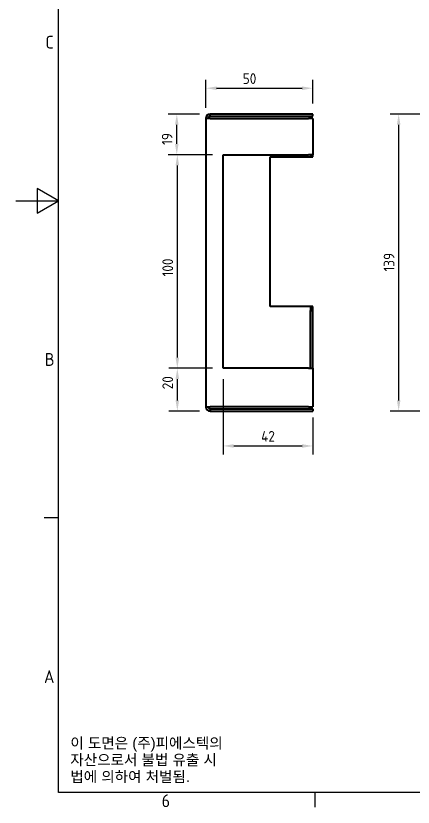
# Model space of a CAD drawing. Header units: millimetres. Extents: x 0 to 840, y 0 to 594.
# Drawn here: x 0 to 185.9, y 13.1 to 383.5 of the extents above; entities that cross this region are included whole.
import ezdxf

# ---------------------------------------------------------------- set-up
doc = ezdxf.new("R2010")
doc.units = ezdxf.units.MM
doc.header["$LTSCALE"] = 2
doc.layers.get('0').update_dxf_attribs({"color": 3, "lineweight": 25})
for name, color, linetype, lineweight in [('가시적인 것(ISO)', 3, 'Continuous', 40), ('경계(ISO)', 7, 'Continuous', 25), ('기호(ISO)', 5, 'Continuous', 25), ('치수(ISO)', 2, 'Continuous', 25)]:
    doc.layers.add(name, color=color, linetype=linetype, lineweight=lineweight)
doc.styles.add('문자 텍스트_M2B', font='isocp.shx')
doc.styles.add('문자 텍스트_PSTEK_POSCO', font='isocp.shx')
doc.styles.add('치수 텍스트_PSTEK_POSCO', font='isocp.shx')
doc.dimstyles.new('치수_PSTEK_POSCO', dxfattribs={"dimscale": 2, "dimtxt": 2.5, "dimasz": 2.5, "dimexe": 2, "dimexo": 2.5, "dimgap": 1, "dimtad": 1, "dimrnd": 1e-08, "dimdsep": 46, "dimtxsty": '치수 텍스트_PSTEK_POSCO', "dimcen": 0.09, "dimdle": 10, "dimclrd": 7, "dimclre": 7, "dimclrt": 2, "dimadec": 1, "dimazin": 2, "dimtfac": 1, "dimtmove": 0, "dimatfit": 3, "dimfxl": 0, "dimtolj": 1, "dimlwd": -1, "dimlwe": -1, "dimarcsym": 0})

# ---------------------------------------------------------------- blocks, each defined once
blk = doc.blocks.new('경계 Default Border')
at = {"layer": '경계(ISO)'}
for p, q in [((10, 74.25), (6.6, 74.25)), ((70, 10), (70, 6.6))]:
    blk.add_line(p, q, dxfattribs=at)
at = {"layer": '경계(ISO)', "flags": 128}
for points in [[(10, 10), (10, 287), (410, 287), (410, 10), (10, 10)], [(0, 148.5), (10, 148.5), (5, 151.39), (5, 145.61), (10, 148.5)]]:
    blk.add_lwpolyline(points, dxfattribs=at)
at = {"layer": '경계(ISO)', "color": 2, "char_height": 3, "attachment_point": 7, "style": '문자 텍스트_M2B'}
for s, insert in [('C', (6.93, 184.1)), ('B', (6.77, 109.85)), ('A', (6.6, 35.62)), ('6', (34.14, 6.57))]:
    blk.add_mtext(s, dxfattribs=dict(at, insert=insert))
blk = doc.blocks.new('*D39')
at = {"layer": 'Defpoints', "color": 0, "transparency": 16777216}
for p in [(75.33, 337.55), (90.96, 337.55), (96.96, 318.55)]:
    blk.add_point(p, dxfattribs=at)
at = {"layer": '치수(ISO)', "color": 7, "transparency": 16777216}
for p, q in [((85.96, 337.55), (71.33, 337.55)), ((75.33, 323.55), (75.33, 332.55)), ((91.96, 318.55), (71.33, 318.55))]:
    blk.add_line(p, q, dxfattribs=at)
for points in [[(74.49, 332.55), (76.16, 332.55), (75.33, 337.55)], [(74.49, 323.55), (76.16, 323.55), (75.33, 318.55)]]:
    blk.add_solid(points, dxfattribs=at)
at = {"layer": '치수(ISO)', "color": 2, "transparency": 16777216, "insert": (70.83, 323.12), "char_height": 5, "attachment_point": 4, "rotation": 90, "style": '치수 텍스트_PSTEK_POSCO'}
blk.add_mtext('\\A1;19', dxfattribs=at)
blk = doc.blocks.new('*D40')
at = {"layer": 'Defpoints', "color": 0, "transparency": 16777216}
for p in [(96.96, 318.55), (75.58, 218.55), (96.96, 218.55)]:
    blk.add_point(p, dxfattribs=at)
at = {"layer": '치수(ISO)', "color": 7, "transparency": 16777216}
for p, q in [((91.96, 318.55), (71.58, 318.55)), ((75.58, 313.55), (75.58, 223.55)), ((91.96, 218.55), (71.58, 218.55))]:
    blk.add_line(p, q, dxfattribs=at)
for points in [[(74.75, 313.55), (76.41, 313.55), (75.58, 318.55)], [(74.75, 223.55), (76.41, 223.55), (75.58, 218.55)]]:
    blk.add_solid(points, dxfattribs=at)
at = {"layer": '치수(ISO)', "color": 2, "transparency": 16777216, "insert": (71.08, 261.55), "char_height": 5, "attachment_point": 4, "rotation": 90, "style": '치수 텍스트_PSTEK_POSCO'}
blk.add_mtext('\\A1;100', dxfattribs=at)
blk = doc.blocks.new('*D41')
at = {"layer": 'Defpoints', "color": 0, "transparency": 16777216}
for p in [(96.96, 218.55), (75.58, 198.55), (90.96, 198.55)]:
    blk.add_point(p, dxfattribs=at)
at = {"layer": '치수(ISO)', "color": 7, "transparency": 16777216}
for p, q in [((91.96, 218.55), (71.58, 218.55)), ((75.58, 213.55), (75.58, 203.55)), ((85.96, 198.55), (71.58, 198.55))]:
    blk.add_line(p, q, dxfattribs=at)
for points in [[(74.75, 213.55), (76.41, 213.55), (75.58, 218.55)], [(74.75, 203.55), (76.41, 203.55), (75.58, 198.55)]]:
    blk.add_solid(points, dxfattribs=at)
at = {"layer": '치수(ISO)', "color": 2, "transparency": 16777216, "insert": (71.08, 208.74), "char_height": 5, "attachment_point": 4, "rotation": 90, "style": '치수 텍스트_PSTEK_POSCO'}
blk.add_mtext('\\A1;20', dxfattribs=at)
blk = doc.blocks.new('*D42')
at = {"layer": 'Defpoints', "color": 0, "transparency": 16777216}
for p in [(138.96, 349.65), (138.96, 337.55), (88.96, 335.55)]:
    blk.add_point(p, dxfattribs=at)
at = {"layer": '치수(ISO)', "color": 7, "transparency": 16777216}
for p, q in [((88.96, 340.55), (88.96, 353.65)), ((138.96, 342.55), (138.96, 353.65)), ((93.96, 349.65), (133.96, 349.65))]:
    blk.add_line(p, q, dxfattribs=at)
for points in [[(93.96, 350.48), (93.96, 348.81), (88.96, 349.65)], [(133.96, 350.48), (133.96, 348.81), (138.96, 349.65)]]:
    blk.add_solid(points, dxfattribs=at)
at = {"layer": '치수(ISO)', "color": 2, "transparency": 16777216, "insert": (106.2, 354.15), "char_height": 5, "attachment_point": 4, "style": '치수 텍스트_PSTEK_POSCO'}
blk.add_mtext('\\A1;50', dxfattribs=at)
blk = doc.blocks.new('*D62')
at = {"layer": 'Defpoints', "color": 0, "transparency": 16777216}
for p in [(179.16, 337.55), (235.83, 337.55), (235.83, 198.55)]:
    blk.add_point(p, dxfattribs=at)
at = {"layer": '치수(ISO)', "color": 7, "transparency": 16777216}
for p, q in [((230.83, 337.55), (175.16, 337.55)), ((179.16, 203.55), (179.16, 332.55)), ((230.83, 198.55), (175.16, 198.55))]:
    blk.add_line(p, q, dxfattribs=at)
for points in [[(178.33, 332.55), (179.99, 332.55), (179.16, 337.55)], [(178.33, 203.55), (179.99, 203.55), (179.16, 198.55)]]:
    blk.add_solid(points, dxfattribs=at)
at = {"layer": '치수(ISO)', "color": 2, "transparency": 16777216, "insert": (174.66, 263.87), "char_height": 5, "attachment_point": 4, "rotation": 90, "style": '치수 텍스트_PSTEK_POSCO'}
blk.add_mtext('\\A1;139', dxfattribs=at)
blk = doc.blocks.new('*D64')
at = {"layer": 'Defpoints', "color": 0, "transparency": 16777216}
for p in [(96.96, 218.55), (138.96, 200.55), (138.96, 182.21)]:
    blk.add_point(p, dxfattribs=at)
at = {"layer": '치수(ISO)', "color": 7, "transparency": 16777216}
for p, q in [((96.96, 213.55), (96.96, 178.21)), ((138.96, 195.55), (138.96, 178.21)), ((101.96, 182.21), (133.96, 182.21))]:
    blk.add_line(p, q, dxfattribs=at)
for points in [[(101.96, 183.05), (101.96, 181.38), (96.96, 182.21)], [(133.96, 183.05), (133.96, 181.38), (138.96, 182.21)]]:
    blk.add_solid(points, dxfattribs=at)
at = {"layer": '치수(ISO)', "color": 2, "transparency": 16777216, "insert": (114.81, 186.71), "char_height": 5, "attachment_point": 4, "style": '치수 텍스트_PSTEK_POSCO'}
blk.add_mtext('\\A1;42', dxfattribs=at)

msp = doc.modelspace()

# ---------------------------------------------------------------- linework, layer by layer
at = {"layer": '가시적인 것(ISO)'}
for p, q in [((138.956, 337.552), (90.956, 337.552)), ((90.956, 336.552), (90.956, 337.552)), ((138.956, 336.552), (138.956, 337.552)), ((90.956, 335.552), (88.956, 335.552)), ((88.956, 335.552), (88.956, 200.552)), ((90.956, 336.552), (138.956, 336.552)), ((90.956, 335.552), (136.956, 335.552)), ((138.956, 335.552), (136.956, 335.552)), ((138.956, 335.552), (138.956, 318.552)), ((96.956, 218.552), (96.956, 318.552)), ((96.956, 318.552), (136.956, 318.552)), ((138.956, 318.552), (136.956, 318.552)), ((137.956, 318.552), (137.956, 317.552)), ((138.956, 317.552), (138.956, 318.552)), ((118.956, 317.552), (136.956, 317.552)), ((118.956, 247.552), (118.956, 317.552)), ((136.956, 317.552), (137.956, 317.552)), ((137.956, 317.552), (138.956, 317.552)), ((136.956, 247.552), (118.956, 247.552)), ((137.956, 247.552), (136.956, 247.552)), ((137.956, 247.552), (137.956, 245.552)), ((138.956, 247.552), (137.956, 247.552)), ((137.956, 245.552), (138.956, 245.552)), ((137.956, 218.552), (137.956, 245.552)), ((138.956, 245.552), (138.956, 247.552)), ((138.956, 218.552), (138.956, 245.552)), ((136.956, 218.552), (96.956, 218.552)), ((136.956, 218.552), (138.956, 218.552)), ((138.956, 218.552), (138.956, 200.552)), ((88.956, 200.552), (90.956, 200.552)), ((136.956, 200.552), (90.956, 200.552)), ((136.956, 200.552), (138.956, 200.552)), ((90.956, 199.552), (138.956, 199.552)), ((90.956, 199.552), (90.956, 198.552)), ((90.956, 198.552), (138.956, 198.552)), ((138.956, 199.552), (138.956, 198.552))]:
    msp.add_line(p, q, dxfattribs=at)
for centre, radius, start, end in [((90.956, 335.552), 2, 90, 180), ((90.956, 335.552), 1, 90, 180), ((90.956, 200.552), 2, 180, 270), ((90.956, 200.552), 1, 180, 270)]:
    msp.add_arc(centre, radius, start, end, dxfattribs=at)

# ---------------------------------------------------------------- block references
at = {"xscale": 2, "yscale": 2, "zscale": 2}
msp.add_blockref('경계 Default Border', (0, 0), dxfattribs=at)

# ---------------------------------------------------------------- texts
at = {"layer": '기호(ISO)', "color": 2, "insert": (25.51, 35.029), "char_height": 5, "width": 78.61221, "attachment_point": 4, "line_spacing_factor": 0.944221, "style": '문자 텍스트_PSTEK_POSCO'}
msp.add_mtext('{\\fArial|b0|i0;\\H5.0000;이 도면은 (주)피에스텍의\\P자산으로서 불법 유출 시 \\P법에 의하여 처벌됨.}', dxfattribs=at)

# ---------------------------------------------------------------- dimensions: what is measured, and where the dimension line sits
at = {"layer": '치수(ISO)', "color": 7}
for base, p1, p2, angle, picture, middle in [((138.956, 349.646), (88.956, 335.552), (138.956, 337.552), 180, '*D42', (108.956, 349.646)), ((75.327, 337.552), (96.956, 318.552), (90.956, 337.552), 270, '*D39', (75.327, 325.552)), ((179.159, 337.552), (235.827, 198.552), (235.827, 337.552), 270, '*D62', (179.159, 268.052)), ((75.58, 218.552), (96.956, 318.552), (96.956, 218.552), 270, '*D40', (75.58, 265.552)), ((75.58, 198.552), (96.956, 218.552), (90.956, 198.552), 90, '*D41', (75.58, 211.552))]:
    dim = msp.add_linear_dim(base=base, p1=p1, p2=p2, angle=angle, dimstyle='치수_PSTEK_POSCO', override={"dimdec": 2, "dimtp": 0, "dimtm": 0, "dimtdec": 2, "dimtofl": 0, "dimatfit": 1}, dxfattribs=at)
    dim.commit()
    dim.dimension.update_dxf_attribs({"geometry": picture, "text_midpoint": middle, "dimtype": 160})
dim = msp.add_linear_dim(base=(138.956, 182.213), p1=(96.956, 218.552), p2=(138.956, 200.552), dimstyle='치수_PSTEK_POSCO', override={"dimdec": 2, "dimtp": 0, "dimtm": 0, "dimtdec": 2, "dimtofl": 0, "dimatfit": 1}, dxfattribs=at)
dim.commit()
dim.dimension.update_dxf_attribs({"geometry": '*D64', "text_midpoint": (117.956, 182.213), "dimtype": 160})

doc.saveas('drawing.dxf')
